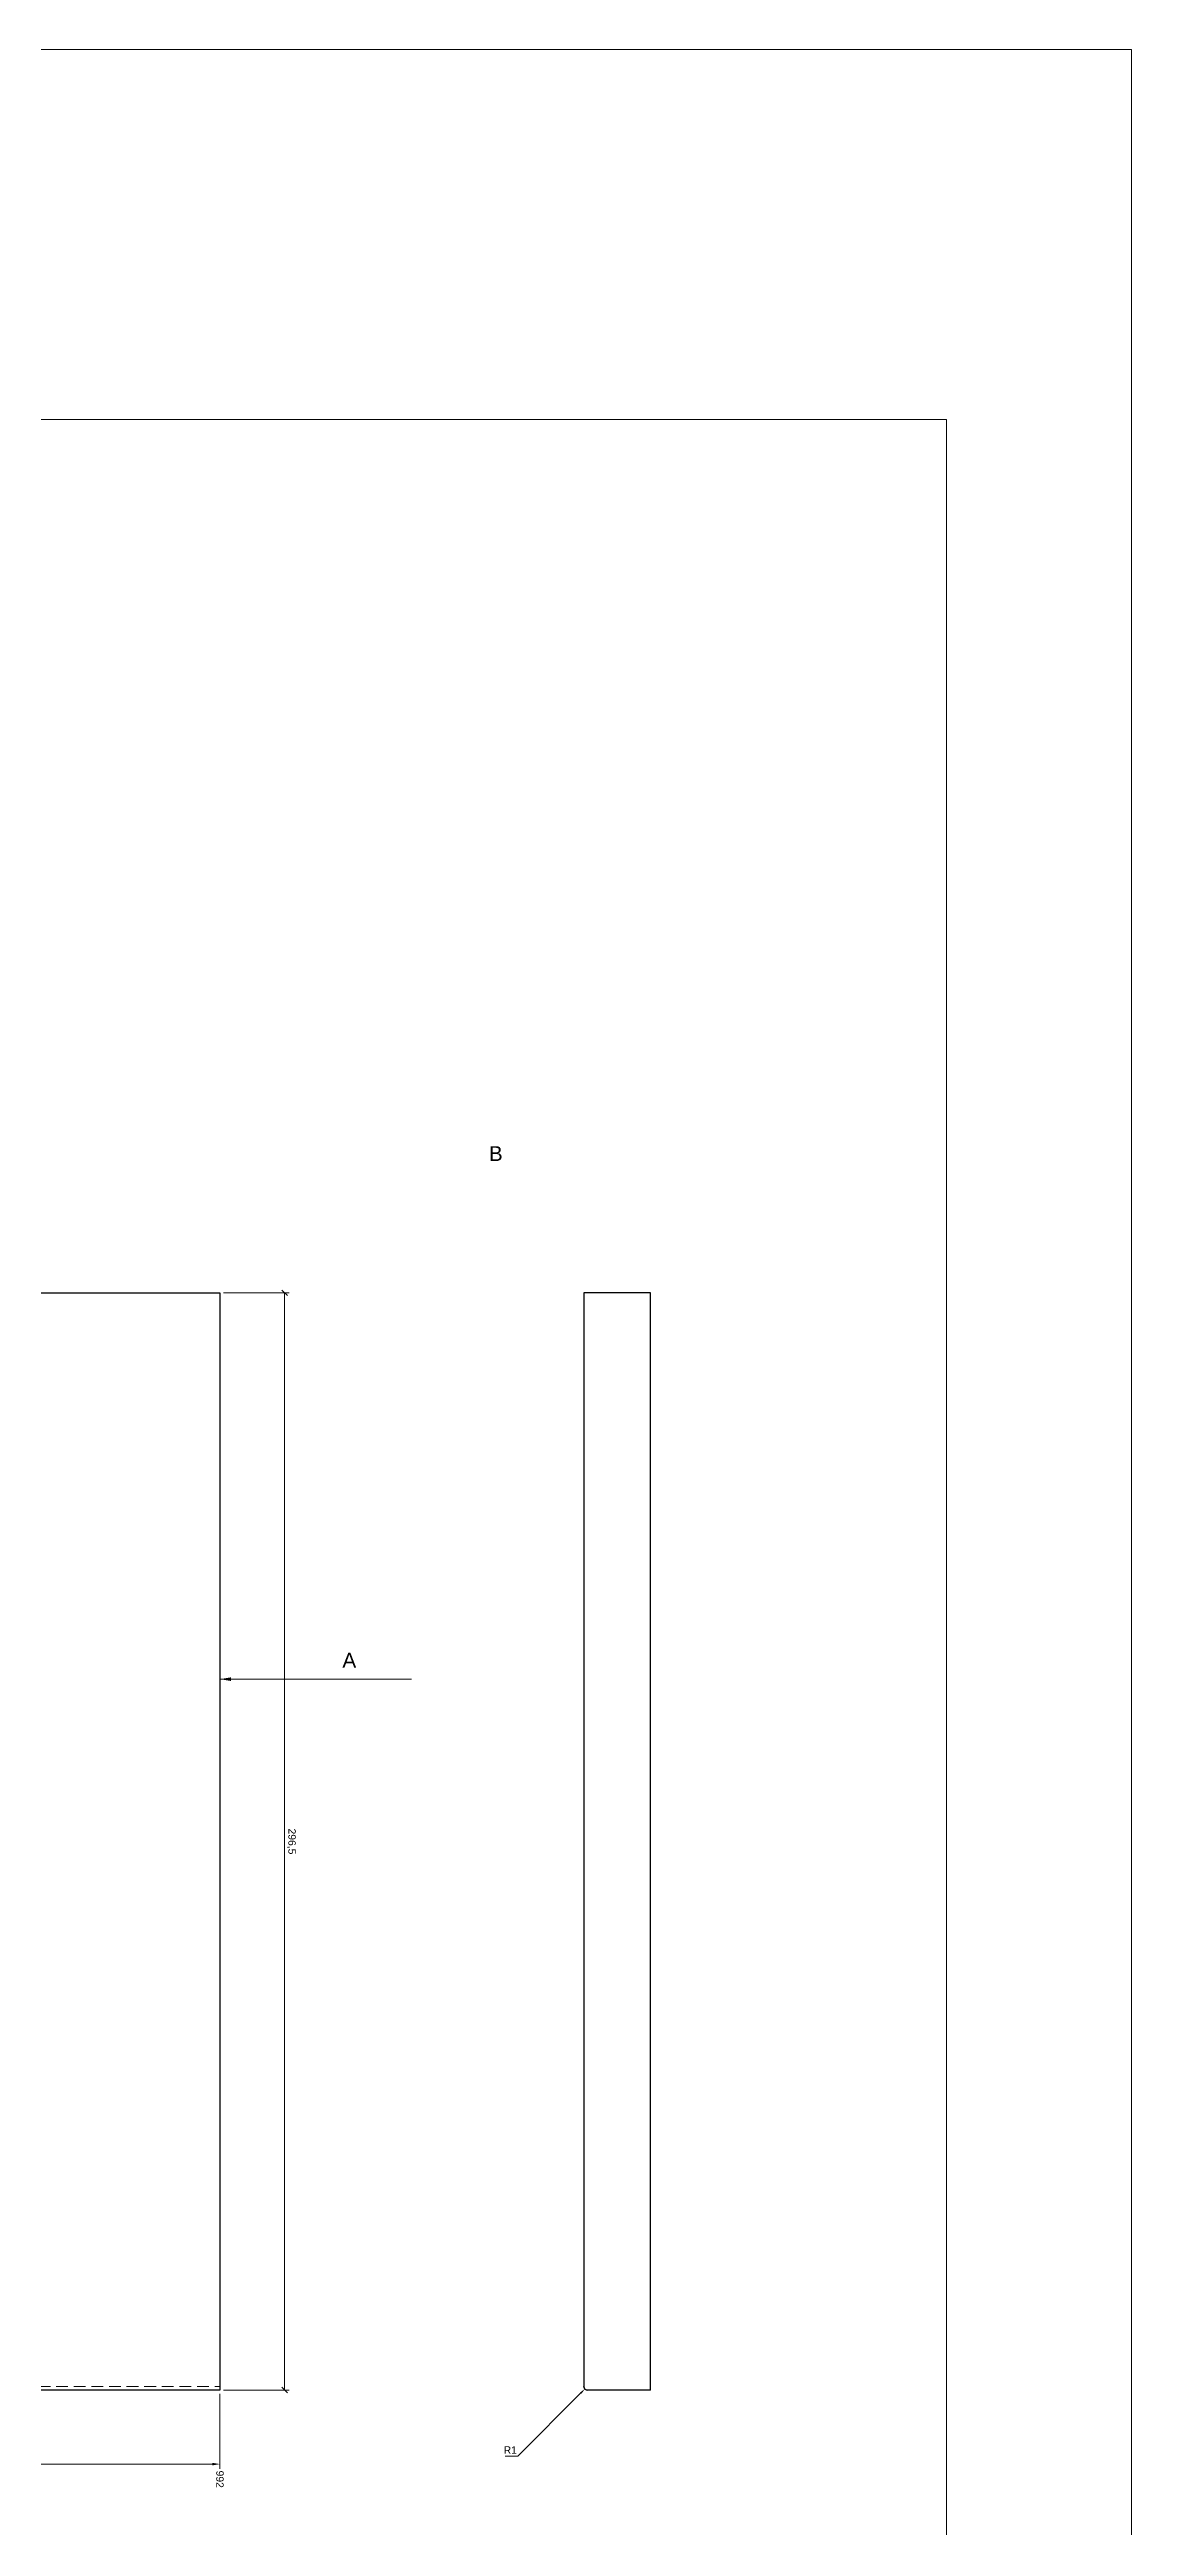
# Paper-space layout 'Door' of a CAD drawing. Header units: millimetres. Extents: x -4 to 1481, y -4 to 1046.
# Drawn here: x 1188 to 1481, y 377 to 1046 of the extents above; entities that cross this region are included whole.
import ezdxf

# ---------------------------------------------------------------- set-up
doc = ezdxf.new("R2010")
doc.units = ezdxf.units.MM
doc.linetypes.add('HIDDEN2', pattern=[4.7625, 3.175, -1.5875])
doc.layers.get('0').update_dxf_attribs({"true_color": 0xc2c2ced6})
doc.layers.add('New project_New cabinet_Door_Machining group_View from left', color=1, linetype='Continuous', true_color=0xc2ff0000)
doc.layers.add('New project_New cabinet_Door_View from above', color=1, linetype='Continuous', true_color=0xc2ff0000)
doc.layers.add('TitleBlock', color=7, linetype='Continuous')
doc.styles.add('Blum_Dimension', font='arial.ttf', dxfattribs={"height": 2})
doc.styles.add('Blum_ViewInfo', font='arial.ttf', dxfattribs={"height": 4})
doc.dimstyles.new('Blum_Chain', dxfattribs={"dimtxt": 2, "dimasz": 2, "dimexe": 1.25, "dimexo": 1, "dimtad": 0, "dimjust": 4, "dimtih": 1, "dimtoh": 1, "dimtxsty": 'Blum_Dimension', "dimblk1": 'DOTSMALL', "dimsah": 1, "dimcen": 2, "dimadec": 0, "dimazin": 2, "dimtfac": 1, "dimtix": 1, "dimtmove": 0, "dimatfit": 3, "dimldrblk": 'OBLIQUE', "dimfxl": 1, "dimlwd": 5, "dimlwe": 5, "dimarcsym": 0})
doc.dimstyles.new('Blum_Default', dxfattribs={"dimtxt": 2, "dimasz": 1.5, "dimexe": 1.25, "dimexo": 1, "dimtad": 1, "dimtxsty": 'Blum_Dimension', "dimblk": 'OBLIQUE', "dimcen": 2, "dimadec": 0, "dimazin": 2, "dimtfac": 1, "dimtix": 1, "dimtmove": 0, "dimatfit": 3, "dimfxl": 1, "dimlwd": 5, "dimlwe": 5, "dimarcsym": 0})
doc.dimstyles.new('Blum_Default$3', dxfattribs={"dimtxt": 2, "dimasz": 1.5, "dimexe": 1.25, "dimexo": 1, "dimtad": 1, "dimtih": 1, "dimtoh": 1, "dimtxsty": 'Blum_Dimension', "dimsah": 1, "dimcen": 2, "dimadec": 0, "dimazin": 2, "dimtfac": 1, "dimtofl": 0, "dimtmove": 0, "dimatfit": 3, "dimfxl": 1, "dimlwd": 5, "dimlwe": 5, "dimarcsym": 0})
doc.dimstyles.new('Blum_ViewInfo', dxfattribs={"dimtxt": 4, "dimasz": 3, "dimexe": 1.25, "dimexo": 1, "dimtad": 1, "dimtxsty": 'Blum_ViewInfo', "dimblk": 'OBLIQUE', "dimcen": 0.09, "dimadec": 0, "dimazin": 2, "dimtfac": 1, "dimtofl": 0, "dimtmove": 0, "dimatfit": 2, "dimfxl": 1, "dimlwd": 20, "dimlwe": 20, "dimarcsym": 0})

# ---------------------------------------------------------------- blocks, each defined once
blk = doc.blocks.new('TitleBlock_Door')
at = {"layer": 'TitleBlock', "lineweight": 0}
for points in [[(-0.79, -0.79, 0), (-0.79, 209.21, 0), (296.21, 209.21, 0), (296.21, -0.79, 0)], [(9.21, 9.21, 0), (9.21, 189.21, 0), (286.21, 189.21, 0), (286.21, 9.21, 0)]]:
    blk.add_polyline3d(points, close=True, dxfattribs=at)
blk = doc.blocks.new('*D253')
at = {"layer": 'Defpoints', "color": 0, "lineweight": 0}
for p in [(1333.22, 413.87), (1333.93, 414.58)]:
    blk.add_point(p, dxfattribs=at)
at = {"layer": 'New project_New cabinet_Door_Machining group_View from left', "color": 0, "lineweight": 5}
for p, q in [((1315.1, 395.75), (1332.16, 412.81)), ((1311.64, 395.75), (1315.1, 395.75))]:
    blk.add_line(p, q, dxfattribs=at)
at = {"layer": 'New project_New cabinet_Door_Machining group_View from left', "color": 0, "lineweight": 0}
blk.add_solid([(1331.98, 412.99), (1332.34, 412.63), (1333.22, 413.87)], dxfattribs=at)
at = {"layer": 'New project_New cabinet_Door_Machining group_View from left', "color": 0, "lineweight": 0, "insert": (1313.06, 397.38), "char_height": 2, "attachment_point": 5, "style": 'Blum_Dimension'}
blk.add_mtext('R1', dxfattribs=at)
blk = doc.blocks.new('_DotSmall')
at = {"color": 0, "linetype": 'ByBlock', "const_width": 0.5}
blk.add_lwpolyline([(-0.0625, 0, 1), (0.0625, 0, 1)], format="xyb", close=True, dxfattribs=at)
blk = doc.blocks.new('*D262')
at = {"layer": 'Defpoints', "color": 0, "lineweight": 0}
for p in [(242.53, 413.58), (1234.53, 413.58), (1234.53, 393.58)]:
    blk.add_point(p, dxfattribs=at)
at = {"layer": 'New project_New cabinet_Door_View from above', "color": 0, "lineweight": 5}
for p, q in [((242.53, 412.58), (242.53, 392.33)), ((1234.53, 412.58), (1234.53, 392.33)), ((242.53, 393.58), (1232.53, 393.58))]:
    blk.add_line(p, q, dxfattribs=at)
at = {"layer": 'New project_New cabinet_Door_View from above', "color": 0, "lineweight": 0}
blk.add_solid([(1232.53, 393.24), (1232.53, 393.91), (1234.53, 393.58)], dxfattribs=at)
at = {"layer": 'New project_New cabinet_Door_View from above', "color": 0, "lineweight": 5, "xscale": 2, "yscale": 2, "zscale": 2, "rotation": 180}
blk.add_blockref('_DotSmall', (242.53, 393.58), dxfattribs=at)
at = {"layer": 'New project_New cabinet_Door_View from above', "color": 0, "lineweight": 0, "insert": (1234.53, 389.5), "char_height": 2, "attachment_point": 5, "rotation": 270, "style": 'Blum_Dimension'}
blk.add_mtext('992', dxfattribs=at)
blk = doc.blocks.new('_Oblique')
at = {"color": 0, "linetype": 'ByBlock', "lineweight": -2}
blk.add_line((-0.5, -0.5), (0.5, 0.5), dxfattribs=at)
blk = doc.blocks.new('*D280')
at = {"layer": 'Defpoints', "color": 0, "lineweight": 0}
for p in [(1234.53, 710.08), (1252.03, 710.08), (1234.53, 413.58)]:
    blk.add_point(p, dxfattribs=at)
at = {"layer": 'New project_New cabinet_Door_View from above', "color": 0, "lineweight": 5}
for p, q in [((1235.53, 710.08), (1253.28, 710.08)), ((1252.03, 413.58), (1252.03, 710.08)), ((1235.53, 413.58), (1253.28, 413.58))]:
    blk.add_line(p, q, dxfattribs=at)
at = {"layer": 'New project_New cabinet_Door_View from above', "color": 0, "lineweight": 5, "xscale": 1.5, "yscale": 1.5, "zscale": 1.5}
for p, rotation in [((1252.03, 710.08), 90), ((1252.03, 413.58), 270)]:
    blk.add_blockref('_Oblique', p, dxfattribs=dict(at, rotation=rotation))
at = {"layer": 'New project_New cabinet_Door_View from above', "color": 0, "lineweight": 0, "insert": (1253.86, 561.83), "char_height": 2, "attachment_point": 5, "rotation": 270, "style": 'Blum_Dimension'}
blk.add_mtext('296,5', dxfattribs=at)

psp = doc.layouts.new('Door')

# ---------------------------------------------------------------- linework, layer by layer
at = {"linetype": 'Continuous', "lineweight": 30}
for p, q in [((242.531, 710.078), (1234.531, 710.078)), ((1234.531, 710.078), (1234.531, 414.578)), ((1332.927, 710.078), (1332.927, 414.578)), ((1350.927, 710.078), (1332.927, 710.078)), ((1350.927, 453.578), (1350.927, 710.078)), ((1350.927, 449.578), (1350.927, 453.578)), ((1350.927, 441.578), (1350.927, 449.578)), ((1350.927, 418.578), (1350.927, 441.578)), ((1350.927, 413.578), (1350.927, 418.578)), ((1234.531, 413.578), (242.531, 413.578)), ((1234.531, 414.578), (1234.531, 413.578)), ((1350.927, 413.578), (1333.927, 413.578))]:
    psp.add_line(p, q, dxfattribs=at)
at = {"linetype": 'HIDDEN2', "lineweight": 5}
psp.add_line((242.531, 414.578), (1234.531, 414.578), dxfattribs=at)
at = {"linetype": 'Continuous', "lineweight": 30, "extrusion": (0, 0, -1)}
psp.add_arc((-1333.927, 414.578), 1, 270, 0, dxfattribs=at)
at = {"linetype": 'Continuous', "lineweight": 30}
psp.add_arc((1333.927, 414.578), 1, 180, 270, dxfattribs=at)

# ---------------------------------------------------------------- block references
at = {"lineweight": 0, "xscale": 5, "yscale": 5, "zscale": 5}
psp.add_blockref('TitleBlock_Door', (0, 0), dxfattribs=at)

# ---------------------------------------------------------------- texts
at = {"lineweight": 0, "char_height": 4, "attachment_point": 7, "style": 'Blum_ViewInfo'}
for s, insert in [('B', (1307.274, 745.703)), ('A', (1267.656, 608.803))]:
    psp.add_mtext(s, dxfattribs=dict(at, insert=insert))

# ---------------------------------------------------------------- dimensions: what is measured, and where the dimension line sits
at = {"layer": 'New project_New cabinet_Door_Machining group_View from left', "lineweight": 0}
dim = psp.add_radius_dim(center=(1333.927, 414.578), mpoint=(1333.22, 413.871), dimstyle='Blum_Default$3', override={"dimscale": 0, "dimcen": 0}, dxfattribs=at)
dim.commit()
dim.dimension.update_dxf_attribs({"geometry": '*D253', "text_midpoint": (1313.056, 395.751), "dimtype": 164})
at = {"layer": 'New project_New cabinet_Door_View from above', "lineweight": 0}
dim = psp.add_linear_dim(base=(1252.031, 710.078), p1=(1234.531, 413.578), p2=(1234.531, 710.078), angle=90, dimstyle='Blum_Default', override={"dimscale": 0}, dxfattribs=at)
dim.commit()
dim.dimension.update_dxf_attribs({"geometry": '*D280', "text_midpoint": (1253.858, 561.828)})
dim = psp.add_linear_dim(base=(1234.531, 393.578), p1=(242.531, 413.578), p2=(1234.531, 413.578), dimstyle='Blum_Chain', override={"dimscale": 0}, dxfattribs=at)
dim.commit()
dim.dimension.update_dxf_attribs({"geometry": '*D262', "text_midpoint": (1234.531, 389.503)})

# ---------------------------------------------------------------- leaders
at = {"lineweight": 0}
psp.add_leader([(1234.531, 605.678), (1286.333, 605.678)], dimstyle='Blum_ViewInfo', override={"dimscale": 0}, dxfattribs=at)

doc.saveas('drawing.dxf')
